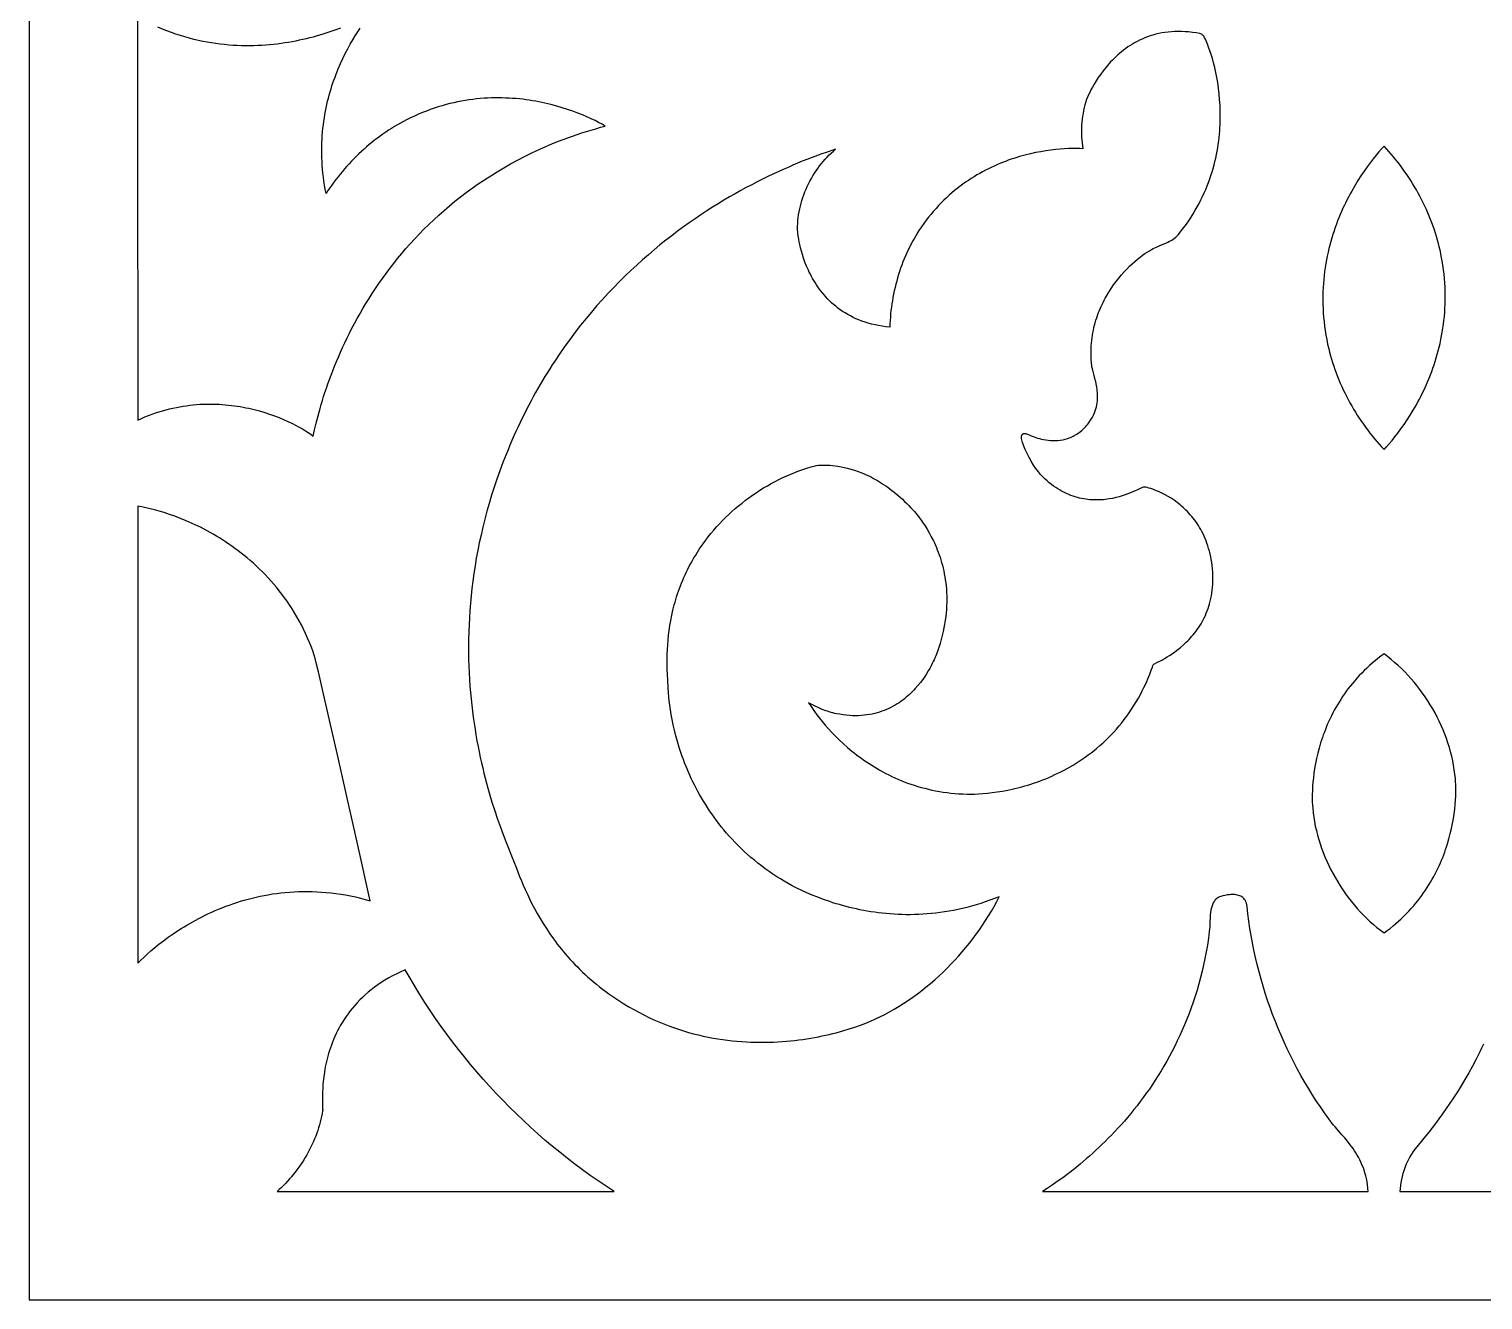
# Model space of a CAD drawing. Extents: x -250 to 250, y -250 to 250.
# Drawn here: x -250 to 18.2, y -250 to -15.6 of the extents above; entities that cross this region are included whole.
import ezdxf

# ---------------------------------------------------------------- set-up
doc = ezdxf.new("R2010")
doc.units = 0
doc.layers.add('LAYER_1', color=18, linetype='CONTINUOUS')
doc.layers.add('LAYER_2', color=18, linetype='CONTINUOUS')

msp = doc.modelspace()

# ---------------------------------------------------------------- linework, layer by layer
at = {"layer": 'LAYER_1'}
msp.add_lwpolyline([(-250, -250), (250, -250), (250, 250), (-250, 250)], close=True, dxfattribs=at)
at = {"layer": 'LAYER_2'}
for points in [[(-230, -13.37), (-230, -31.95), (-229.98, -50.53), (-229.96, -69.11), (-229.93, -87.69), (-229.28, -87.39), (-228.62, -87.11), (-227.97, -86.85), (-227.31, -86.61), (-226.66, -86.38), (-226.02, -86.17), (-225.37, -85.97), (-224.73, -85.79), (-224.09, -85.63), (-223.45, -85.48), (-222.82, -85.34), (-222.18, -85.22), (-221.56, -85.12), (-220.93, -85.03), (-220.31, -84.95), (-219.7, -84.88), (-219.09, -84.83), (-218.48, -84.78), (-217.87, -84.75), (-217.28, -84.74), (-216.68, -84.73), (-216.09, -84.73), (-215.51, -84.75), (-214.93, -84.77), (-214.36, -84.81), (-213.79, -84.85), (-213.23, -84.91), (-212.67, -84.97), (-212.12, -85.04), (-211.58, -85.12), (-211.04, -85.21), (-210.51, -85.3), (-209.99, -85.4), (-209.47, -85.51), (-208.96, -85.63), (-208.46, -85.75), (-207.48, -86.01), (-206.53, -86.29), (-205.61, -86.59), (-204.72, -86.91), (-203.87, -87.24), (-203.06, -87.57), (-202.28, -87.92), (-201.54, -88.27), (-200.84, -88.62), (-200.19, -88.97), (-199.57, -89.32), (-199.01, -89.66), (-198.48, -89.99), (-198.01, -90.31), (-197.56, -90.63), (-197.31, -89.47), (-197.03, -88.24), (-196.69, -86.93), (-196.31, -85.55), (-196.11, -84.83), (-195.89, -84.1), (-195.65, -83.35), (-195.41, -82.59), (-195.15, -81.82), (-194.87, -81.03), (-194.59, -80.23), (-194.28, -79.41), (-193.97, -78.59), (-193.64, -77.75), (-193.29, -76.9), (-192.93, -76.05), (-192.55, -75.18), (-192.16, -74.31), (-191.75, -73.43), (-191.32, -72.54), (-190.88, -71.64), (-190.42, -70.74), (-189.94, -69.84), (-189.44, -68.93), (-188.93, -68.01), (-188.4, -67.1), (-187.85, -66.18), (-187.28, -65.25), (-186.69, -64.33), (-186.08, -63.4), (-185.45, -62.48), (-184.8, -61.56), (-184.13, -60.63), (-183.44, -59.71), (-182.73, -58.79), (-182, -57.87), (-181.24, -56.96), (-180.47, -56.05), (-179.67, -55.15), (-178.85, -54.25), (-178, -53.36), (-177.14, -52.47), (-176.25, -51.59), (-175.33, -50.72), (-174.4, -49.86), (-173.43, -49.01), (-172.45, -48.17), (-171.44, -47.33), (-170.4, -46.51), (-169.34, -45.7), (-168.25, -44.91), (-167.14, -44.12), (-166, -43.35), (-164.83, -42.6), (-163.64, -41.86), (-162.42, -41.13), (-161.17, -40.42), (-159.89, -39.73), (-158.59, -39.05), (-157.25, -38.39), (-156.44, -38.01), (-155.62, -37.63), (-154.79, -37.27), (-153.96, -36.92), (-153.13, -36.57), (-152.29, -36.24), (-151.45, -35.92), (-150.6, -35.6), (-149.75, -35.3), (-148.89, -35.01), (-148.04, -34.72), (-147.17, -34.45), (-146.31, -34.18), (-145.45, -33.93), (-144.58, -33.68), (-143.71, -33.44), (-144.28, -33.12), (-144.91, -32.79), (-145.58, -32.45), (-146.31, -32.1), (-147.08, -31.75), (-147.91, -31.4), (-148.77, -31.05), (-149.68, -30.71), (-150.63, -30.38), (-151.62, -30.07), (-152.65, -29.76), (-153.71, -29.48), (-154.26, -29.35), (-154.81, -29.22), (-155.38, -29.1), (-155.95, -28.98), (-156.53, -28.87), (-157.11, -28.77), (-157.71, -28.68), (-158.31, -28.59), (-158.92, -28.51), (-159.54, -28.45), (-160.16, -28.39), (-160.79, -28.34), (-161.43, -28.3), (-162.07, -28.27), (-162.72, -28.25), (-163.38, -28.24), (-164.04, -28.24), (-164.71, -28.26), (-165.38, -28.28), (-166.06, -28.32), (-166.74, -28.37), (-167.43, -28.44), (-168.12, -28.52), (-168.81, -28.61), (-169.51, -28.72), (-170.22, -28.84), (-170.93, -28.98), (-171.64, -29.13), (-172.35, -29.3), (-173.07, -29.49), (-173.79, -29.69), (-174.52, -29.91), (-175.24, -30.14), (-175.97, -30.4), (-176.7, -30.67), (-177.44, -30.96), (-178.17, -31.27), (-178.91, -31.6), (-179.65, -31.95), (-180.39, -32.31), (-180.94, -32.61), (-181.5, -32.91), (-182.04, -33.22), (-182.59, -33.54), (-183.13, -33.87), (-183.66, -34.22), (-184.19, -34.57), (-184.71, -34.93), (-185.22, -35.3), (-185.73, -35.68), (-186.24, -36.07), (-186.74, -36.47), (-187.23, -36.87), (-187.72, -37.28), (-188.2, -37.71), (-188.67, -38.14), (-189.14, -38.57), (-189.59, -39.02), (-190.05, -39.47), (-190.49, -39.93), (-190.93, -40.39), (-191.36, -40.86), (-191.78, -41.34), (-192.19, -41.82), (-192.6, -42.31), (-193, -42.81), (-193.39, -43.31), (-193.77, -43.82), (-194.14, -44.33), (-194.51, -44.84), (-194.86, -45.36), (-195.21, -45.89), (-195.35, -45.13), (-195.48, -44.37), (-195.6, -43.63), (-195.7, -42.89), (-195.78, -42.15), (-195.85, -41.42), (-195.91, -40.7), (-195.95, -39.98), (-195.98, -39.27), (-196, -38.57), (-196, -37.88), (-196, -37.19), (-195.98, -36.5), (-195.94, -35.83), (-195.9, -35.16), (-195.85, -34.5), (-195.78, -33.85), (-195.7, -33.2), (-195.62, -32.56), (-195.52, -31.93), (-195.42, -31.3), (-195.31, -30.69), (-195.18, -30.08), (-195.05, -29.48), (-194.91, -28.88), (-194.77, -28.3), (-194.61, -27.72), (-194.45, -27.15), (-194.28, -26.59), (-194.11, -26.03), (-193.93, -25.49), (-193.74, -24.95), (-193.55, -24.42), (-193.36, -23.9), (-192.95, -22.88), (-192.53, -21.9), (-192.09, -20.96), (-191.65, -20.05), (-191.19, -19.18), (-190.73, -18.34), (-190.27, -17.54), (-189.81, -16.78), (-189.35, -16.06), (-188.89, -15.38)], [(-192.57, -15.36), (-193.61, -15.75), (-194.7, -16.14), (-195.83, -16.51), (-196.42, -16.68), (-197.01, -16.86), (-197.61, -17.02), (-198.23, -17.19), (-198.85, -17.34), (-199.49, -17.49), (-200.14, -17.63), (-200.79, -17.77), (-201.45, -17.9), (-202.13, -18.01), (-202.81, -18.12), (-203.5, -18.22), (-204.2, -18.31), (-204.9, -18.4), (-205.62, -18.47), (-206.34, -18.53), (-207.07, -18.57), (-207.81, -18.61), (-208.55, -18.63), (-209.3, -18.65), (-210.06, -18.64), (-210.83, -18.63), (-211.6, -18.6), (-212.37, -18.56), (-213.15, -18.5), (-213.94, -18.43), (-214.73, -18.34), (-215.53, -18.23), (-216.33, -18.11), (-217.14, -17.97), (-217.95, -17.82), (-218.77, -17.64), (-219.59, -17.45), (-220.41, -17.24), (-221.24, -17.01), (-222.07, -16.76), (-222.9, -16.49), (-223.74, -16.2), (-224.57, -15.89), (-225.41, -15.56), (-226.26, -15.21)], [(18.34, -202.83), (18.01, -203.53), (17.67, -204.22), (17, -205.57), (16.31, -206.86), (15.62, -208.12), (14.93, -209.32), (14.23, -210.49), (13.53, -211.61), (12.84, -212.69), (12.15, -213.72), (11.47, -214.71), (10.8, -215.66), (10.14, -216.57), (9.49, -217.43), (8.86, -218.25), (8.25, -219.03), (7.1, -220.48), (6.05, -221.76), (5.7, -222.19), (5.38, -222.64), (5.08, -223.11), (4.79, -223.59), (4.53, -224.08), (4.28, -224.59), (4.05, -225.1), (3.84, -225.63), (3.66, -226.16), (3.49, -226.7), (3.34, -227.25), (3.22, -227.79), (3.11, -228.34), (3.03, -228.9), (2.96, -229.45), (2.92, -230), (63, -230)]]:
    msp.add_lwpolyline(points, dxfattribs=at)
for points in [[(-55.56, -37.62), (-56.15, -37.6), (-56.79, -37.59), (-57.48, -37.59), (-58.2, -37.61), (-58.97, -37.64), (-59.78, -37.7), (-60.62, -37.78), (-61.49, -37.88), (-62.39, -38.01), (-63.32, -38.17), (-64.28, -38.35), (-65.25, -38.56), (-66.25, -38.81), (-66.75, -38.95), (-67.26, -39.09), (-67.77, -39.25), (-68.28, -39.41), (-68.8, -39.58), (-69.32, -39.76), (-69.84, -39.96), (-70.37, -40.16), (-70.89, -40.37), (-71.42, -40.6), (-71.95, -40.83), (-72.47, -41.07), (-73, -41.33), (-73.53, -41.6), (-74.06, -41.88), (-74.59, -42.17), (-75.11, -42.47), (-75.64, -42.79), (-76.16, -43.12), (-76.68, -43.46), (-77.2, -43.81), (-77.72, -44.18), (-78.23, -44.56), (-78.74, -44.95), (-79.24, -45.36), (-79.75, -45.78), (-80.24, -46.22), (-80.74, -46.67), (-81.22, -47.14), (-81.71, -47.62), (-82.18, -48.12), (-82.66, -48.63), (-83.12, -49.16), (-83.58, -49.7), (-84.03, -50.26), (-84.47, -50.83), (-84.91, -51.43), (-85.34, -52.04), (-85.68, -52.54), (-86.01, -53.05), (-86.33, -53.57), (-86.64, -54.1), (-86.94, -54.63), (-87.23, -55.17), (-87.51, -55.71), (-87.78, -56.26), (-88.04, -56.82), (-88.29, -57.38), (-88.53, -57.95), (-88.76, -58.52), (-88.98, -59.1), (-89.19, -59.68), (-89.39, -60.27), (-89.58, -60.86), (-89.76, -61.45), (-89.92, -62.04), (-90.08, -62.64), (-90.23, -63.24), (-90.37, -63.85), (-90.5, -64.45), (-90.61, -65.06), (-90.72, -65.66), (-90.81, -66.27), (-90.9, -66.88), (-90.97, -67.49), (-91.04, -68.1), (-91.09, -68.71), (-91.13, -69.32), (-91.16, -69.92), (-91.18, -70.53), (-91.9, -70.46), (-92.59, -70.36), (-93.26, -70.25), (-93.91, -70.12), (-94.55, -69.97), (-95.16, -69.8), (-95.76, -69.62), (-96.34, -69.42), (-96.9, -69.21), (-97.44, -68.98), (-97.96, -68.74), (-98.47, -68.48), (-98.96, -68.21), (-99.43, -67.93), (-99.89, -67.64), (-100.33, -67.33), (-100.76, -67.02), (-101.17, -66.7), (-101.56, -66.37), (-101.94, -66.03), (-102.31, -65.68), (-102.66, -65.33), (-103, -64.97), (-103.32, -64.6), (-103.63, -64.23), (-103.92, -63.86), (-104.21, -63.48), (-104.48, -63.1), (-104.74, -62.71), (-104.98, -62.33), (-105.22, -61.94), (-105.44, -61.56), (-105.65, -61.17), (-105.85, -60.79), (-106.04, -60.41), (-106.22, -60.03), (-106.55, -59.27), (-106.84, -58.54), (-107.1, -57.83), (-107.32, -57.15), (-107.51, -56.5), (-107.67, -55.88), (-107.8, -55.31), (-107.91, -54.79), (-108, -54.33), (-108.06, -53.92), (-108.15, -53.31), (-108.17, -52.99), (-108.19, -52.46), (-108.19, -51.94), (-108.17, -51.41), (-108.13, -50.87), (-108.08, -50.34), (-108.01, -49.81), (-107.92, -49.27), (-107.81, -48.74), (-107.69, -48.21), (-107.56, -47.68), (-107.4, -47.15), (-107.24, -46.63), (-107.05, -46.11), (-106.86, -45.6), (-106.64, -45.08), (-106.42, -44.58), (-106.18, -44.08), (-105.93, -43.59), (-105.66, -43.1), (-105.38, -42.63), (-105.09, -42.16), (-104.79, -41.7), (-104.47, -41.25), (-104.15, -40.81), (-103.81, -40.38), (-103.47, -39.96), (-103.11, -39.56), (-102.74, -39.16), (-102.36, -38.78), (-101.98, -38.42), (-101.58, -38.06), (-101.18, -37.73), (-102.58, -38.19), (-104.08, -38.72), (-104.86, -39), (-105.67, -39.3), (-106.49, -39.62), (-107.33, -39.95), (-108.19, -40.3), (-109.07, -40.67), (-109.97, -41.06), (-110.88, -41.46), (-111.81, -41.88), (-112.76, -42.32), (-113.72, -42.77), (-114.69, -43.25), (-115.67, -43.75), (-116.67, -44.26), (-117.68, -44.79), (-118.69, -45.35), (-119.72, -45.92), (-120.76, -46.52), (-121.8, -47.13), (-122.85, -47.77), (-123.91, -48.43), (-124.97, -49.11), (-126.04, -49.81), (-127.11, -50.54), (-128.19, -51.29), (-129.26, -52.06), (-130.34, -52.85), (-131.42, -53.67), (-132.51, -54.51), (-133.59, -55.38), (-134.67, -56.27), (-135.74, -57.18), (-136.82, -58.12), (-137.89, -59.08), (-138.96, -60.07), (-140.02, -61.09), (-141.07, -62.13), (-142.12, -63.2), (-143.16, -64.3), (-144.2, -65.42), (-145.22, -66.57), (-146.24, -67.75), (-147.24, -68.96), (-148.24, -70.19), (-149.22, -71.45), (-150.19, -72.74), (-151.14, -74.06), (-152.08, -75.42), (-153.01, -76.8), (-153.47, -77.5), (-153.92, -78.21), (-154.37, -78.92), (-154.81, -79.65), (-155.25, -80.38), (-155.69, -81.12), (-156.12, -81.86), (-156.55, -82.62), (-156.97, -83.38), (-157.38, -84.15), (-157.8, -84.93), (-158.2, -85.72), (-158.61, -86.51), (-159, -87.31), (-159.39, -88.12), (-159.78, -88.94), (-160.16, -89.77), (-160.53, -90.6), (-160.9, -91.44), (-161.27, -92.29), (-161.63, -93.15), (-161.98, -94.02), (-162.57, -95.54), (-163.14, -97.06), (-163.67, -98.57), (-164.18, -100.07), (-164.65, -101.56), (-165.1, -103.05), (-165.52, -104.52), (-165.91, -105.99), (-166.27, -107.45), (-166.61, -108.9), (-166.93, -110.34), (-167.21, -111.77), (-167.48, -113.19), (-167.72, -114.6), (-167.93, -115.99), (-168.12, -117.38), (-168.29, -118.76), (-168.44, -120.12), (-168.57, -121.48), (-168.68, -122.82), (-168.76, -124.15), (-168.83, -125.47), (-168.88, -126.78), (-168.91, -128.07), (-168.92, -129.35), (-168.92, -130.62), (-168.9, -131.87), (-168.86, -133.11), (-168.8, -134.34), (-168.74, -135.55), (-168.65, -136.75), (-168.56, -137.93), (-168.45, -139.1), (-168.33, -140.25), (-168.19, -141.39), (-168.04, -142.51), (-167.89, -143.62), (-167.72, -144.71), (-167.54, -145.78), (-167.36, -146.84), (-167.16, -147.88), (-166.96, -148.9), (-166.75, -149.91), (-166.53, -150.9), (-166.3, -151.87), (-166.07, -152.82), (-165.83, -153.76), (-165.59, -154.68), (-165.35, -155.57), (-165.1, -156.45), (-164.85, -157.31), (-164.59, -158.15), (-164.08, -159.77), (-163.56, -161.31), (-163.04, -162.77), (-162.53, -164.14), (-162.03, -165.43), (-161.55, -166.63), (-161.1, -167.74), (-160.62, -169), (-160.09, -170.38), (-159.49, -171.88), (-159.17, -172.66), (-158.82, -173.47), (-158.45, -174.3), (-158.06, -175.15), (-157.65, -176.02), (-157.21, -176.91), (-156.74, -177.8), (-156.24, -178.71), (-155.71, -179.64), (-155.15, -180.57), (-154.55, -181.5), (-153.92, -182.45), (-153.25, -183.39), (-152.9, -183.87), (-152.54, -184.34), (-152.17, -184.82), (-151.79, -185.29), (-151.4, -185.76), (-151, -186.24), (-150.59, -186.71), (-150.17, -187.18), (-149.74, -187.65), (-149.3, -188.12), (-148.84, -188.58), (-148.37, -189.05), (-147.89, -189.51), (-147.4, -189.97), (-146.9, -190.43), (-146.38, -190.88), (-145.85, -191.33), (-145.31, -191.78), (-144.76, -192.23), (-144.19, -192.67), (-143.61, -193.11), (-143.01, -193.54), (-142.1, -194.17), (-141.19, -194.78), (-140.27, -195.36), (-139.36, -195.91), (-138.44, -196.44), (-137.52, -196.94), (-136.6, -197.42), (-135.67, -197.87), (-134.75, -198.3), (-133.83, -198.7), (-132.91, -199.08), (-131.99, -199.44), (-131.07, -199.77), (-130.15, -200.08), (-129.24, -200.37), (-128.32, -200.64), (-127.41, -200.89), (-126.5, -201.12), (-125.6, -201.33), (-124.7, -201.52), (-123.8, -201.69), (-122.91, -201.84), (-122.02, -201.98), (-121.14, -202.1), (-120.26, -202.2), (-119.39, -202.28), (-118.52, -202.35), (-117.66, -202.41), (-116.81, -202.45), (-115.96, -202.47), (-115.12, -202.48), (-114.29, -202.48), (-113.47, -202.47), (-112.65, -202.44), (-111.85, -202.4), (-111.05, -202.35), (-110.27, -202.29), (-109.49, -202.21), (-108.73, -202.13), (-107.97, -202.04), (-107.23, -201.94), (-106.49, -201.83), (-105.77, -201.71), (-105.06, -201.58), (-104.37, -201.45), (-103.68, -201.31), (-103.01, -201.17), (-102.35, -201.02), (-101.71, -200.86), (-101.08, -200.7), (-99.86, -200.36), (-98.71, -200.01), (-97.62, -199.66), (-96.59, -199.29), (-95.64, -198.93), (-94.75, -198.57), (-93.95, -198.21), (-93.04, -197.78), (-92.13, -197.32), (-91.24, -196.84), (-90.36, -196.34), (-89.48, -195.82), (-88.62, -195.28), (-87.77, -194.72), (-86.93, -194.14), (-86.1, -193.53), (-85.28, -192.91), (-84.47, -192.27), (-83.68, -191.62), (-82.9, -190.94), (-82.13, -190.25), (-81.37, -189.55), (-80.63, -188.82), (-79.91, -188.09), (-79.2, -187.33), (-78.5, -186.57), (-77.82, -185.79), (-77.16, -185), (-76.51, -184.19), (-75.87, -183.38), (-75.26, -182.55), (-74.66, -181.72), (-74.08, -180.87), (-73.52, -180.01), (-72.98, -179.15), (-72.45, -178.28), (-71.95, -177.4), (-71.46, -176.51), (-71, -175.61), (-71.86, -175.96), (-72.72, -176.28), (-73.57, -176.58), (-74.42, -176.86), (-75.27, -177.12), (-76.11, -177.36), (-76.95, -177.59), (-77.79, -177.79), (-78.62, -177.98), (-79.44, -178.14), (-80.26, -178.29), (-81.08, -178.43), (-81.89, -178.55), (-82.69, -178.65), (-83.49, -178.73), (-84.28, -178.8), (-85.07, -178.86), (-85.85, -178.9), (-86.62, -178.92), (-87.39, -178.93), (-88.15, -178.93), (-88.91, -178.92), (-89.65, -178.89), (-90.39, -178.85), (-91.13, -178.8), (-91.85, -178.74), (-92.57, -178.67), (-93.28, -178.58), (-93.98, -178.49), (-94.67, -178.38), (-95.36, -178.27), (-96.03, -178.15), (-96.7, -178.02), (-97.36, -177.88), (-98, -177.73), (-98.64, -177.58), (-99.27, -177.42), (-99.89, -177.25), (-100.5, -177.08), (-101.1, -176.9), (-101.69, -176.72), (-102.27, -176.53), (-103.4, -176.14), (-104.48, -175.73), (-105.51, -175.31), (-106.5, -174.89), (-107.45, -174.46), (-108.34, -174.03), (-109.18, -173.59), (-109.97, -173.17), (-110.7, -172.75), (-111.38, -172.34), (-112.01, -171.95), (-112.75, -171.46), (-113.47, -170.96), (-114.17, -170.46), (-114.86, -169.94), (-115.53, -169.42), (-116.18, -168.89), (-116.81, -168.36), (-117.43, -167.82), (-118.03, -167.27), (-118.62, -166.72), (-119.19, -166.16), (-119.74, -165.59), (-120.28, -165.03), (-120.8, -164.45), (-121.31, -163.88), (-121.8, -163.3), (-122.28, -162.71), (-122.74, -162.13), (-123.19, -161.54), (-123.62, -160.95), (-124.04, -160.35), (-124.45, -159.76), (-124.84, -159.16), (-125.22, -158.57), (-125.59, -157.97), (-125.94, -157.37), (-126.29, -156.78), (-126.61, -156.18), (-126.93, -155.58), (-127.24, -154.99), (-127.53, -154.4), (-127.81, -153.81), (-128.08, -153.22), (-128.34, -152.63), (-128.59, -152.05), (-128.82, -151.47), (-129.05, -150.9), (-129.27, -150.32), (-129.47, -149.76), (-129.67, -149.19), (-130.03, -148.08), (-130.36, -147), (-130.66, -145.94), (-130.91, -144.91), (-131.14, -143.91), (-131.34, -142.94), (-131.51, -142.01), (-131.65, -141.12), (-131.77, -140.28), (-131.87, -139.48), (-131.94, -138.72), (-132, -138.02), (-132.07, -136.98), (-132.15, -135.81), (-132.22, -134.52), (-132.25, -133.82), (-132.26, -133.11), (-132.27, -132.36), (-132.27, -131.59), (-132.25, -130.79), (-132.22, -129.98), (-132.17, -129.14), (-132.1, -128.28), (-132.02, -127.39), (-131.91, -126.5), (-131.77, -125.58), (-131.61, -124.65), (-131.42, -123.7), (-131.21, -122.73), (-130.96, -121.76), (-130.82, -121.27), (-130.68, -120.77), (-130.52, -120.27), (-130.36, -119.77), (-130.19, -119.27), (-130, -118.76), (-129.81, -118.26), (-129.61, -117.75), (-129.4, -117.24), (-129.18, -116.72), (-128.95, -116.21), (-128.7, -115.69), (-128.45, -115.18), (-128.18, -114.66), (-127.91, -114.14), (-127.62, -113.62), (-127.32, -113.1), (-127, -112.58), (-126.68, -112.05), (-126.34, -111.53), (-125.99, -111.01), (-125.63, -110.49), (-125.16, -109.85), (-124.69, -109.22), (-124.19, -108.6), (-123.68, -107.99), (-123.15, -107.39), (-122.61, -106.8), (-122.06, -106.22), (-121.49, -105.65), (-120.91, -105.1), (-120.32, -104.55), (-119.71, -104.02), (-119.09, -103.5), (-118.46, -102.99), (-117.82, -102.49), (-117.17, -102.01), (-116.51, -101.54), (-115.84, -101.08), (-115.16, -100.64), (-114.48, -100.21), (-113.78, -99.8), (-113.08, -99.4), (-112.37, -99.02), (-111.65, -98.65), (-110.92, -98.3), (-110.19, -97.97), (-109.46, -97.65), (-108.72, -97.35), (-107.97, -97.06), (-107.22, -96.8), (-106.47, -96.55), (-105.71, -96.32), (-104.95, -96.11), (-104.75, -96.07), (-104.36, -96.02), (-104.1, -96.01), (-103.8, -95.99), (-103.47, -95.99), (-103.1, -95.99), (-102.69, -96), (-102.25, -96.03), (-101.78, -96.07), (-101.28, -96.13), (-100.75, -96.2), (-100.19, -96.3), (-99.61, -96.42), (-99, -96.56), (-98.37, -96.73), (-97.72, -96.93), (-97.05, -97.16), (-96.36, -97.43), (-95.66, -97.73), (-94.94, -98.06), (-94.57, -98.24), (-94.21, -98.44), (-93.84, -98.64), (-93.46, -98.85), (-93.09, -99.07), (-92.71, -99.31), (-92.33, -99.55), (-91.95, -99.81), (-91.56, -100.08), (-91.18, -100.36), (-90.79, -100.65), (-90.41, -100.96), (-90.02, -101.27), (-89.63, -101.6), (-89.24, -101.95), (-88.85, -102.3), (-88.46, -102.68), (-88.07, -103.06), (-87.68, -103.46), (-87.29, -103.87), (-87.07, -104.11), (-86.66, -104.57), (-86.39, -104.88), (-86.1, -105.24), (-85.78, -105.65), (-85.43, -106.12), (-85.07, -106.63), (-84.69, -107.2), (-84.31, -107.82), (-83.92, -108.48), (-83.53, -109.2), (-83.15, -109.96), (-82.96, -110.36), (-82.77, -110.77), (-82.59, -111.19), (-82.42, -111.63), (-82.25, -112.07), (-82.08, -112.53), (-81.92, -113), (-81.77, -113.48), (-81.63, -113.97), (-81.49, -114.47), (-81.36, -114.98), (-81.24, -115.5), (-81.13, -116.04), (-81.03, -116.58), (-80.95, -117.14), (-80.87, -117.71), (-80.81, -118.29), (-80.75, -118.87), (-80.72, -119.47), (-80.69, -120.08), (-80.68, -120.7), (-80.69, -121.33), (-80.71, -121.97), (-80.75, -122.62), (-80.8, -123.27), (-80.87, -123.94), (-80.96, -124.62), (-81.07, -125.31), (-81.2, -126.01), (-81.35, -126.72), (-81.52, -127.43), (-81.71, -128.16), (-81.92, -128.9), (-82.15, -129.64), (-82.41, -130.4), (-82.69, -131.16), (-82.79, -131.42), (-83.01, -131.92), (-83.16, -132.25), (-83.35, -132.62), (-83.56, -133.04), (-83.81, -133.49), (-84.09, -133.97), (-84.4, -134.47), (-84.74, -135), (-85.12, -135.54), (-85.54, -136.09), (-85.99, -136.65), (-86.48, -137.21), (-86.74, -137.49), (-87.01, -137.76), (-87.28, -138.04), (-87.57, -138.31), (-87.86, -138.57), (-88.17, -138.83), (-88.49, -139.09), (-88.81, -139.34), (-89.15, -139.59), (-89.49, -139.83), (-89.85, -140.06), (-90.21, -140.28), (-90.59, -140.49), (-90.98, -140.7), (-91.37, -140.89), (-91.78, -141.08), (-92.2, -141.25), (-92.63, -141.41), (-93.07, -141.56), (-93.52, -141.7), (-93.98, -141.82), (-94.45, -141.92), (-94.93, -142.02), (-95.43, -142.09), (-95.93, -142.15), (-96.45, -142.2), (-96.98, -142.22), (-97.52, -142.23), (-98.07, -142.22), (-98.63, -142.19), (-99.21, -142.14), (-99.8, -142.07), (-100.4, -141.97), (-101.01, -141.86), (-101.35, -141.79), (-101.68, -141.71), (-102.02, -141.62), (-102.35, -141.52), (-102.69, -141.41), (-103.02, -141.3), (-103.67, -141.06), (-104.31, -140.78), (-104.94, -140.48), (-105.56, -140.16), (-106.16, -139.82), (-105.84, -140.33), (-105.47, -140.87), (-105.07, -141.44), (-104.63, -142.04), (-104.16, -142.65), (-103.64, -143.29), (-103.09, -143.95), (-102.5, -144.62), (-101.88, -145.3), (-101.21, -145.98), (-100.51, -146.67), (-99.77, -147.37), (-98.99, -148.06), (-98.18, -148.74), (-97.75, -149.08), (-97.32, -149.42), (-96.88, -149.75), (-96.43, -150.08), (-95.97, -150.41), (-95.5, -150.74), (-95.02, -151.06), (-94.53, -151.37), (-94.03, -151.68), (-93.52, -151.98), (-93.01, -152.28), (-92.48, -152.57), (-91.94, -152.86), (-91.39, -153.14), (-90.84, -153.41), (-90.27, -153.67), (-89.7, -153.93), (-89.11, -154.17), (-88.52, -154.41), (-87.91, -154.64), (-87.3, -154.85), (-86.67, -155.06), (-86.04, -155.26), (-85.4, -155.45), (-84.75, -155.62), (-84.08, -155.78), (-83.41, -155.94), (-82.73, -156.07), (-82.04, -156.2), (-81.34, -156.31), (-80.62, -156.41), (-79.9, -156.5), (-79.17, -156.57), (-78.43, -156.62), (-77.68, -156.66), (-76.92, -156.69), (-76.27, -156.69), (-75.57, -156.68), (-74.81, -156.65), (-74.01, -156.59), (-73.17, -156.52), (-72.28, -156.41), (-71.36, -156.28), (-70.4, -156.13), (-69.41, -155.94), (-68.39, -155.72), (-67.34, -155.46), (-66.81, -155.32), (-66.28, -155.17), (-65.74, -155.01), (-65.19, -154.84), (-64.65, -154.66), (-64.09, -154.47), (-63.54, -154.27), (-62.98, -154.06), (-62.42, -153.84), (-61.86, -153.6), (-61.3, -153.36), (-60.74, -153.1), (-60.17, -152.84), (-59.61, -152.56), (-59.04, -152.27), (-58.48, -151.96), (-57.92, -151.65), (-57.35, -151.32), (-56.79, -150.98), (-56.24, -150.62), (-55.68, -150.25), (-55.13, -149.87), (-54.58, -149.47), (-54.04, -149.06), (-53.5, -148.64), (-52.96, -148.19), (-52.43, -147.74), (-51.9, -147.27), (-51.38, -146.78), (-50.87, -146.28), (-50.36, -145.77), (-49.86, -145.23), (-49.37, -144.68), (-48.88, -144.12), (-48.4, -143.54), (-47.93, -142.94), (-47.47, -142.32), (-47.02, -141.69), (-46.58, -141.04), (-46.15, -140.37), (-45.73, -139.68), (-45.32, -138.98), (-44.94, -138.29), (-44.6, -137.64), (-44.3, -137.03), (-44.02, -136.45), (-43.77, -135.92), (-43.56, -135.42), (-43.2, -134.54), (-42.94, -133.83), (-42.75, -133.3), (-42.63, -132.95), (-42.59, -132.84), (-42.55, -132.79), (-42.48, -132.73), (-42.34, -132.65), (-41.9, -132.42), (-41.27, -132.09), (-40.89, -131.89), (-40.48, -131.65), (-40.04, -131.39), (-39.57, -131.1), (-39.09, -130.78), (-38.58, -130.43), (-38.06, -130.04), (-37.54, -129.62), (-37.01, -129.16), (-36.48, -128.67), (-36.22, -128.41), (-35.95, -128.14), (-35.7, -127.87), (-35.44, -127.58), (-35.19, -127.28), (-34.94, -126.97), (-34.69, -126.65), (-34.46, -126.33), (-34.22, -125.99), (-33.99, -125.64), (-33.77, -125.28), (-33.56, -124.91), (-33.36, -124.53), (-33.16, -124.14), (-32.97, -123.74), (-32.79, -123.33), (-32.62, -122.9), (-32.46, -122.47), (-32.32, -122.02), (-32.18, -121.56), (-32.06, -121.09), (-31.95, -120.61), (-31.85, -120.12), (-31.77, -119.61), (-31.7, -119.09), (-31.64, -118.56), (-31.6, -118.02), (-31.58, -117.46), (-31.57, -116.9), (-31.59, -116.31), (-31.61, -115.72), (-31.66, -115.11), (-31.72, -114.54), (-31.8, -113.98), (-31.88, -113.43), (-31.98, -112.89), (-32.1, -112.37), (-32.22, -111.87), (-32.36, -111.37), (-32.51, -110.89), (-32.67, -110.42), (-32.83, -109.97), (-33.01, -109.53), (-33.2, -109.1), (-33.4, -108.68), (-33.6, -108.27), (-33.81, -107.88), (-34.03, -107.5), (-34.26, -107.13), (-34.49, -106.77), (-34.73, -106.42), (-34.98, -106.09), (-35.23, -105.76), (-35.49, -105.45), (-35.75, -105.15), (-36.01, -104.86), (-36.27, -104.57), (-36.54, -104.3), (-36.82, -104.04), (-37.09, -103.79), (-37.36, -103.55), (-37.64, -103.31), (-38.19, -102.88), (-38.75, -102.48), (-39.29, -102.12), (-39.83, -101.79), (-40.36, -101.49), (-40.87, -101.22), (-41.36, -100.99), (-41.82, -100.78), (-42.26, -100.61), (-42.67, -100.46), (-43.05, -100.33), (-43.38, -100.23), (-43.68, -100.15), (-43.93, -100.09), (-44.13, -100.06), (-44.27, -100.04), (-44.36, -100.04), (-44.45, -100.06), (-44.58, -100.12), (-44.99, -100.32), (-45.58, -100.61), (-45.94, -100.77), (-46.34, -100.95), (-46.77, -101.13), (-47.25, -101.31), (-47.75, -101.49), (-48.29, -101.67), (-48.85, -101.84), (-49.45, -101.99), (-50.07, -102.13), (-50.72, -102.24), (-51.39, -102.33), (-51.73, -102.37), (-52.08, -102.4), (-52.43, -102.42), (-52.79, -102.43), (-53.15, -102.43), (-53.52, -102.42), (-53.89, -102.41), (-54.26, -102.38), (-54.64, -102.34), (-55.02, -102.29), (-55.41, -102.23), (-55.79, -102.16), (-56.18, -102.07), (-56.57, -101.97), (-56.97, -101.86), (-57.36, -101.73), (-57.76, -101.59), (-58.16, -101.43), (-58.56, -101.25), (-58.96, -101.06), (-59.36, -100.86), (-59.76, -100.64), (-60.16, -100.39), (-60.57, -100.14), (-60.97, -99.86), (-61.37, -99.56), (-61.77, -99.25), (-62.17, -98.91), (-62.57, -98.55), (-62.97, -98.18), (-63.16, -97.98), (-63.36, -97.75), (-63.57, -97.5), (-63.78, -97.23), (-64, -96.94), (-64.22, -96.64), (-64.66, -95.98), (-65.09, -95.29), (-65.5, -94.57), (-65.69, -94.21), (-65.87, -93.85), (-66.05, -93.49), (-66.21, -93.14), (-66.35, -92.8), (-66.49, -92.47), (-66.6, -92.15), (-66.7, -91.85), (-66.78, -91.57), (-66.83, -91.3), (-66.87, -91.06), (-66.88, -90.84), (-66.86, -90.65), (-66.84, -90.56), (-66.82, -90.48), (-66.79, -90.41), (-66.75, -90.35), (-66.7, -90.3), (-66.65, -90.25), (-66.59, -90.22), (-66.52, -90.19), (-66.44, -90.18), (-66.35, -90.17), (-66.26, -90.17), (-66.15, -90.18), (-66.04, -90.21), (-65.92, -90.24), (-65.78, -90.31), (-65.49, -90.43), (-65.08, -90.6), (-64.55, -90.8), (-64.25, -90.9), (-63.92, -91), (-63.57, -91.1), (-63.21, -91.19), (-62.82, -91.27), (-62.42, -91.34), (-62, -91.39), (-61.57, -91.43), (-61.13, -91.46), (-60.68, -91.46), (-60.22, -91.44), (-59.75, -91.39), (-59.28, -91.31), (-59.04, -91.26), (-58.81, -91.21), (-58.57, -91.14), (-58.33, -91.07), (-58.09, -90.98), (-57.86, -90.89), (-57.62, -90.79), (-57.38, -90.68), (-57.15, -90.56), (-56.91, -90.42), (-56.68, -90.28), (-56.45, -90.13), (-56.22, -89.96), (-55.99, -89.78), (-55.77, -89.6), (-55.54, -89.39), (-55.32, -89.18), (-55.1, -88.95), (-54.89, -88.71), (-54.68, -88.46), (-54.47, -88.19), (-54.27, -87.91), (-54.01, -87.53), (-53.79, -87.15), (-53.59, -86.76), (-53.42, -86.38), (-53.28, -86), (-53.16, -85.62), (-53.06, -85.24), (-52.98, -84.86), (-52.92, -84.48), (-52.88, -84.11), (-52.86, -83.74), (-52.85, -83.37), (-52.85, -83.01), (-52.87, -82.66), (-52.9, -82.31), (-52.94, -81.96), (-52.99, -81.62), (-53.05, -81.29), (-53.18, -80.65), (-53.33, -80.04), (-53.48, -79.48), (-53.63, -78.95), (-53.75, -78.47), (-53.85, -78.03), (-53.89, -77.84), (-53.91, -77.66), (-53.97, -77.12), (-54.01, -76.58), (-54.04, -76.05), (-54.05, -75.53), (-54.05, -75.02), (-54.04, -74.5), (-54.01, -74), (-53.98, -73.5), (-53.93, -73.01), (-53.87, -72.52), (-53.8, -72.04), (-53.72, -71.57), (-53.62, -71.1), (-53.52, -70.63), (-53.41, -70.18), (-53.29, -69.73), (-53.16, -69.28), (-53.02, -68.85), (-52.87, -68.42), (-52.72, -67.99), (-52.56, -67.57), (-52.39, -67.16), (-52.21, -66.76), (-52.03, -66.36), (-51.84, -65.97), (-51.64, -65.58), (-51.44, -65.2), (-51.23, -64.83), (-50.8, -64.1), (-50.35, -63.41), (-49.89, -62.74), (-49.42, -62.1), (-48.93, -61.48), (-48.44, -60.9), (-47.94, -60.34), (-47.44, -59.82), (-46.95, -59.32), (-46.45, -58.85), (-45.96, -58.41), (-45.48, -58.01), (-45.01, -57.63), (-44.56, -57.28), (-44.12, -56.97), (-43.7, -56.69), (-43.3, -56.44), (-42.93, -56.22), (-42.61, -56.05), (-42.28, -55.89), (-41.61, -55.59), (-40.93, -55.31), (-40.25, -55.02), (-39.92, -54.87), (-39.59, -54.71), (-39.28, -54.54), (-38.97, -54.35), (-38.68, -54.15), (-38.41, -53.93), (-38.15, -53.69), (-38.03, -53.56), (-37.91, -53.43), (-37.41, -52.8), (-36.93, -52.17), (-36.47, -51.54), (-36.03, -50.91), (-35.61, -50.27), (-35.21, -49.63), (-34.82, -48.99), (-34.46, -48.35), (-34.11, -47.71), (-33.78, -47.06), (-33.47, -46.42), (-33.17, -45.77), (-32.89, -45.12), (-32.63, -44.48), (-32.38, -43.83), (-32.14, -43.19), (-31.93, -42.54), (-31.72, -41.9), (-31.54, -41.25), (-31.36, -40.61), (-31.2, -39.97), (-31.05, -39.34), (-30.92, -38.7), (-30.8, -38.07), (-30.69, -37.44), (-30.59, -36.82), (-30.51, -36.19), (-30.44, -35.58), (-30.37, -34.96), (-30.32, -34.35), (-30.28, -33.75), (-30.25, -33.15), (-30.23, -32.56), (-30.22, -31.97), (-30.21, -31.38), (-30.22, -30.81), (-30.24, -30.24), (-30.26, -29.67), (-30.29, -29.12), (-30.33, -28.57), (-30.42, -27.49), (-30.54, -26.45), (-30.69, -25.44), (-30.86, -24.47), (-31.04, -23.54), (-31.24, -22.65), (-31.45, -21.8), (-31.67, -21), (-31.89, -20.25), (-32.12, -19.55), (-32.36, -18.9), (-32.59, -18.31), (-32.82, -17.72), (-32.95, -17.42), (-33.1, -17.14), (-33.18, -17), (-33.27, -16.88), (-33.37, -16.76), (-33.47, -16.66), (-33.58, -16.57), (-33.7, -16.49), (-33.83, -16.44), (-33.97, -16.4), (-34.68, -16.27), (-35.37, -16.17), (-36.05, -16.09), (-36.72, -16.04), (-37.37, -16.01), (-38.01, -16), (-38.63, -16.02), (-39.24, -16.05), (-39.84, -16.11), (-40.43, -16.18), (-41, -16.27), (-41.56, -16.39), (-42.1, -16.51), (-42.63, -16.66), (-43.15, -16.82), (-43.66, -17), (-44.16, -17.19), (-44.64, -17.39), (-45.11, -17.61), (-45.57, -17.84), (-46.01, -18.08), (-46.44, -18.33), (-46.86, -18.59), (-47.27, -18.86), (-47.67, -19.14), (-48.06, -19.43), (-48.43, -19.73), (-48.79, -20.03), (-49.14, -20.33), (-49.48, -20.65), (-49.81, -20.96), (-50.13, -21.28), (-50.44, -21.6), (-50.73, -21.93), (-51.02, -22.25), (-51.29, -22.58), (-51.81, -23.23), (-52.28, -23.87), (-52.72, -24.5), (-53.11, -25.12), (-53.47, -25.71), (-53.79, -26.27), (-54.07, -26.79), (-54.31, -27.28), (-54.51, -27.71), (-54.69, -28.1), (-54.93, -28.68), (-55.03, -28.98), (-55.19, -29.5), (-55.32, -30.03), (-55.44, -30.56), (-55.54, -31.1), (-55.63, -31.64), (-55.7, -32.18), (-55.75, -32.72), (-55.79, -33.27), (-55.81, -33.82), (-55.82, -34.36), (-55.81, -34.91), (-55.79, -35.46), (-55.75, -36), (-55.7, -36.55), (-55.64, -37.09)], [(0, -37.15), (-0.47, -37.67), (-0.97, -38.23), (-1.48, -38.84), (-2.02, -39.5), (-2.56, -40.21), (-3.12, -40.96), (-3.69, -41.77), (-4.26, -42.61), (-4.83, -43.51), (-5.4, -44.45), (-5.96, -45.43), (-6.24, -45.93), (-6.52, -46.45), (-6.79, -46.98), (-7.06, -47.52), (-7.32, -48.06), (-7.58, -48.62), (-7.83, -49.19), (-8.08, -49.77), (-8.32, -50.35), (-8.56, -50.95), (-8.79, -51.56), (-9.01, -52.17), (-9.23, -52.8), (-9.43, -53.44), (-9.63, -54.08), (-9.82, -54.73), (-10, -55.39), (-10.17, -56.06), (-10.33, -56.74), (-10.48, -57.43), (-10.62, -58.13), (-10.75, -58.83), (-10.86, -59.55), (-10.96, -60.27), (-11.05, -61), (-11.13, -61.73), (-11.19, -62.48), (-11.24, -63.23), (-11.28, -63.99), (-11.3, -64.76), (-11.3, -65.54), (-11.29, -66.32), (-11.26, -67.11), (-11.21, -67.91), (-11.15, -68.71), (-11.07, -69.52), (-10.98, -70.34), (-10.86, -71.17), (-10.73, -72), (-10.57, -72.84), (-10.4, -73.68), (-10.2, -74.53), (-10.04, -75.18), (-9.87, -75.82), (-9.69, -76.46), (-9.49, -77.09), (-9.29, -77.73), (-9.07, -78.36), (-8.84, -78.99), (-8.6, -79.62), (-8.35, -80.24), (-8.09, -80.86), (-7.81, -81.47), (-7.53, -82.08), (-7.24, -82.69), (-6.94, -83.29), (-6.63, -83.89), (-6.3, -84.48), (-5.97, -85.07), (-5.63, -85.65), (-5.28, -86.23), (-4.93, -86.8), (-4.56, -87.36), (-4.18, -87.92), (-3.8, -88.47), (-3.41, -89.02), (-3.01, -89.56), (-2.6, -90.09), (-2.19, -90.62), (-1.76, -91.14), (-1.33, -91.65), (-0.9, -92.15), (-0.45, -92.64), (0, -93.13), (0.47, -92.62), (0.97, -92.06), (1.48, -91.45), (2.02, -90.79), (2.56, -90.08), (3.12, -89.32), (3.69, -88.52), (4.26, -87.67), (4.83, -86.78), (5.4, -85.84), (5.96, -84.86), (6.24, -84.35), (6.52, -83.83), (6.79, -83.31), (7.06, -82.77), (7.32, -82.22), (7.58, -81.66), (7.83, -81.1), (8.08, -80.52), (8.32, -79.93), (8.56, -79.33), (8.79, -78.73), (9.01, -78.11), (9.23, -77.48), (9.43, -76.85), (9.63, -76.21), (9.82, -75.55), (10, -74.89), (10.17, -74.22), (10.33, -73.54), (10.48, -72.85), (10.62, -72.16), (10.75, -71.45), (10.86, -70.74), (10.96, -70.02), (11.05, -69.29), (11.13, -68.55), (11.19, -67.8), (11.24, -67.05), (11.28, -66.29), (11.3, -65.52), (11.3, -64.75), (11.29, -63.96), (11.26, -63.17), (11.21, -62.38), (11.15, -61.57), (11.07, -60.76), (10.98, -59.94), (10.86, -59.12), (10.73, -58.29), (10.57, -57.45), (10.4, -56.6), (10.2, -55.75), (10.04, -55.11), (9.87, -54.47), (9.69, -53.83), (9.49, -53.19), (9.29, -52.56), (9.07, -51.92), (8.84, -51.29), (8.6, -50.67), (8.35, -50.05), (8.09, -49.43), (7.81, -48.81), (7.53, -48.2), (7.24, -47.6), (6.94, -46.99), (6.63, -46.4), (6.3, -45.8), (5.97, -45.22), (5.63, -44.64), (5.28, -44.06), (4.93, -43.49), (4.56, -42.92), (4.18, -42.36), (3.8, -41.81), (3.41, -41.27), (3.01, -40.73), (2.6, -40.19), (2.19, -39.67), (1.76, -39.15), (1.33, -38.64), (0.9, -38.14), (0.45, -37.64)], [(-229.93, -103.57), (-229.93, -187.88), (-229.41, -187.35), (-228.84, -186.8), (-228.21, -186.22), (-227.54, -185.63), (-226.81, -185.01), (-226.03, -184.38), (-225.2, -183.75), (-224.33, -183.1), (-223.4, -182.46), (-222.43, -181.81), (-221.93, -181.49), (-221.41, -181.17), (-220.89, -180.86), (-220.35, -180.54), (-219.8, -180.23), (-219.24, -179.92), (-218.67, -179.62), (-218.09, -179.32), (-217.49, -179.03), (-216.89, -178.74), (-216.28, -178.45), (-215.65, -178.18), (-215.02, -177.91), (-214.37, -177.65), (-213.72, -177.39), (-213.05, -177.15), (-212.38, -176.91), (-211.69, -176.68), (-210.99, -176.46), (-210.29, -176.25), (-209.57, -176.05), (-208.85, -175.87), (-208.12, -175.69), (-207.37, -175.53), (-206.62, -175.38), (-205.86, -175.24), (-205.09, -175.11), (-204.31, -175), (-203.52, -174.9), (-202.72, -174.82), (-201.91, -174.75), (-201.1, -174.7), (-200.27, -174.67), (-199.44, -174.65), (-198.6, -174.65), (-197.75, -174.66), (-196.9, -174.69), (-196.03, -174.75), (-195.16, -174.82), (-194.28, -174.91), (-193.39, -175.02), (-192.5, -175.15), (-191.59, -175.3), (-190.68, -175.47), (-189.77, -175.66), (-188.87, -175.88), (-187.97, -176.11), (-187.07, -176.36), (-189.36, -166.08), (-191.36, -157.11), (-193.09, -149.43), (-194.54, -143.04), (-195.71, -137.95), (-196.61, -134.15), (-196.95, -132.74), (-197.22, -131.65), (-197.43, -130.89), (-197.56, -130.45), (-197.89, -129.58), (-198.24, -128.72), (-198.6, -127.89), (-198.97, -127.07), (-199.36, -126.26), (-199.75, -125.48), (-200.17, -124.71), (-200.59, -123.96), (-201.02, -123.23), (-201.47, -122.51), (-201.93, -121.8), (-202.39, -121.12), (-202.87, -120.45), (-203.36, -119.8), (-203.85, -119.16), (-204.35, -118.53), (-204.87, -117.93), (-205.38, -117.33), (-205.91, -116.76), (-206.44, -116.19), (-206.98, -115.65), (-207.52, -115.11), (-208.07, -114.6), (-208.62, -114.09), (-209.18, -113.6), (-209.74, -113.12), (-210.3, -112.66), (-210.87, -112.21), (-211.44, -111.78), (-212.01, -111.35), (-212.58, -110.94), (-213.15, -110.55), (-213.73, -110.16), (-214.3, -109.79), (-214.87, -109.43), (-215.44, -109.09), (-216.02, -108.75), (-216.58, -108.43), (-217.15, -108.12), (-217.71, -107.82), (-218.27, -107.53), (-218.83, -107.25), (-219.38, -106.99), (-219.93, -106.74), (-221.01, -106.26), (-222.06, -105.82), (-223.09, -105.43), (-224.09, -105.08), (-225.05, -104.76), (-225.97, -104.48), (-226.85, -104.24), (-227.68, -104.03), (-228.46, -103.85), (-229.19, -103.7)], [(0, -130.83), (-0.57, -131.25), (-1.12, -131.67), (-1.66, -132.11), (-2.18, -132.55), (-2.68, -132.99), (-3.17, -133.44), (-3.65, -133.9), (-4.11, -134.36), (-4.56, -134.83), (-4.99, -135.3), (-5.41, -135.78), (-5.82, -136.26), (-6.21, -136.74), (-6.59, -137.23), (-6.96, -137.72), (-7.31, -138.21), (-7.65, -138.71), (-7.98, -139.21), (-8.29, -139.71), (-8.6, -140.21), (-8.89, -140.71), (-9.17, -141.21), (-9.44, -141.72), (-9.69, -142.22), (-9.94, -142.73), (-10.18, -143.23), (-10.4, -143.74), (-10.62, -144.24), (-10.82, -144.74), (-11.01, -145.24), (-11.2, -145.74), (-11.37, -146.24), (-11.54, -146.73), (-11.7, -147.23), (-11.98, -148.2), (-12.23, -149.16), (-12.45, -150.11), (-12.64, -151.03), (-12.8, -151.94), (-12.94, -152.82), (-13.04, -153.68), (-13.12, -154.5), (-13.18, -155.3), (-13.22, -156.06), (-13.24, -156.79), (-13.25, -157.48), (-13.23, -158.13), (-13.2, -158.73), (-13.16, -159.29), (-13.08, -160.12), (-12.97, -160.94), (-12.84, -161.77), (-12.68, -162.59), (-12.49, -163.42), (-12.28, -164.24), (-12.05, -165.06), (-11.8, -165.87), (-11.52, -166.68), (-11.22, -167.48), (-10.9, -168.28), (-10.56, -169.07), (-10.19, -169.86), (-9.81, -170.63), (-9.41, -171.4), (-8.98, -172.15), (-8.54, -172.9), (-8.08, -173.63), (-7.61, -174.35), (-7.11, -175.06), (-6.6, -175.76), (-6.07, -176.44), (-5.53, -177.11), (-4.97, -177.76), (-4.4, -178.39), (-3.81, -179), (-3.21, -179.6), (-2.59, -180.18), (-1.96, -180.74), (-1.32, -181.28), (-0.67, -181.8), (0, -182.3), (0.57, -181.88), (1.12, -181.45), (1.66, -181.01), (2.18, -180.58), (2.68, -180.13), (3.17, -179.68), (3.65, -179.22), (4.11, -178.76), (4.56, -178.29), (4.99, -177.82), (5.41, -177.34), (5.82, -176.86), (6.21, -176.38), (6.59, -175.89), (6.96, -175.4), (7.31, -174.91), (7.65, -174.41), (7.98, -173.91), (8.29, -173.41), (8.6, -172.91), (8.89, -172.41), (9.17, -171.91), (9.44, -171.4), (9.69, -170.9), (9.94, -170.39), (10.18, -169.89), (10.4, -169.38), (10.62, -168.88), (10.82, -168.38), (11.01, -167.88), (11.2, -167.38), (11.37, -166.88), (11.54, -166.39), (11.7, -165.89), (11.98, -164.92), (12.23, -163.96), (12.45, -163.01), (12.64, -162.09), (12.8, -161.18), (12.94, -160.3), (13.04, -159.45), (13.12, -158.62), (13.18, -157.82), (13.22, -157.06), (13.24, -156.33), (13.25, -155.64), (13.23, -155), (13.2, -154.39), (13.16, -153.83), (13.08, -153), (12.97, -152.18), (12.84, -151.35), (12.68, -150.53), (12.49, -149.7), (12.28, -148.88), (12.05, -148.06), (11.8, -147.25), (11.52, -146.44), (11.22, -145.64), (10.9, -144.84), (10.56, -144.05), (10.19, -143.26), (9.81, -142.49), (9.41, -141.72), (8.98, -140.97), (8.54, -140.22), (8.08, -139.49), (7.61, -138.77), (7.11, -138.06), (6.6, -137.36), (6.07, -136.68), (5.53, -136.02), (4.97, -135.37), (4.4, -134.73), (3.81, -134.12), (3.21, -133.52), (2.59, -132.94), (1.96, -132.38), (1.32, -131.84), (0.67, -131.32)], [(-63, -230), (-2.92, -230), (-2.97, -229.38), (-3.04, -228.78), (-3.13, -228.2), (-3.24, -227.63), (-3.38, -227.08), (-3.53, -226.55), (-3.69, -226.03), (-3.87, -225.53), (-4.07, -225.05), (-4.27, -224.58), (-4.49, -224.13), (-4.72, -223.69), (-4.96, -223.27), (-5.2, -222.86), (-5.45, -222.47), (-5.71, -222.09), (-5.96, -221.73), (-6.23, -221.37), (-6.75, -220.71), (-7.26, -220.09), (-7.76, -219.53), (-8.66, -218.53), (-9.04, -218.09), (-9.36, -217.69), (-10.18, -216.61), (-10.97, -215.51), (-11.75, -214.39), (-12.5, -213.25), (-13.24, -212.11), (-13.96, -210.94), (-14.66, -209.77), (-15.34, -208.58), (-16, -207.37), (-16.64, -206.16), (-17.26, -204.93), (-17.86, -203.69), (-18.44, -202.44), (-19, -201.18), (-19.54, -199.91), (-20.05, -198.63), (-20.55, -197.35), (-21.02, -196.05), (-21.48, -194.75), (-21.91, -193.44), (-22.31, -192.13), (-22.7, -190.81), (-23.06, -189.48), (-23.4, -188.15), (-23.72, -186.82), (-24.01, -185.48), (-24.28, -184.14), (-24.52, -182.8), (-24.74, -181.45), (-24.94, -180.11), (-25.11, -178.76), (-25.26, -177.41), (-25.31, -177.1), (-25.38, -176.81), (-25.47, -176.55), (-25.59, -176.32), (-25.72, -176.12), (-25.87, -175.94), (-26.04, -175.78), (-26.23, -175.65), (-26.42, -175.53), (-26.63, -175.44), (-26.85, -175.37), (-27.07, -175.31), (-27.3, -175.26), (-27.54, -175.23), (-27.77, -175.22), (-28.01, -175.22), (-28.25, -175.22), (-28.49, -175.24), (-28.95, -175.3), (-29.38, -175.37), (-29.76, -175.46), (-30.09, -175.56), (-30.36, -175.64), (-30.62, -175.74), (-30.78, -175.86), (-30.93, -175.98), (-31.07, -176.12), (-31.2, -176.26), (-31.31, -176.41), (-31.42, -176.57), (-31.51, -176.74), (-31.6, -176.92), (-31.67, -177.1), (-31.74, -177.28), (-31.8, -177.48), (-31.86, -177.68), (-31.94, -178.09), (-32.01, -178.51), (-32.05, -178.95), (-32.09, -179.4), (-32.13, -180.29), (-32.17, -181.17), (-32.2, -181.6), (-32.24, -182.01), (-32.41, -183.28), (-32.6, -184.54), (-32.81, -185.77), (-33.05, -186.99), (-33.3, -188.2), (-33.57, -189.38), (-33.86, -190.55), (-34.17, -191.69), (-34.5, -192.83), (-34.84, -193.94), (-35.2, -195.04), (-35.58, -196.11), (-35.97, -197.18), (-36.38, -198.22), (-36.8, -199.25), (-37.23, -200.26), (-37.68, -201.25), (-38.14, -202.23), (-38.61, -203.19), (-39.09, -204.13), (-39.59, -205.06), (-40.09, -205.97), (-40.61, -206.86), (-41.13, -207.74), (-41.66, -208.6), (-42.2, -209.45), (-42.75, -210.27), (-43.3, -211.09), (-43.86, -211.88), (-44.43, -212.66), (-45, -213.42), (-45.57, -214.17), (-46.15, -214.9), (-46.74, -215.62), (-47.32, -216.32), (-47.91, -217), (-48.5, -217.67), (-49.09, -218.32), (-49.68, -218.96), (-50.28, -219.58), (-50.87, -220.18), (-51.46, -220.77), (-52.04, -221.35), (-52.63, -221.91), (-53.21, -222.45), (-53.79, -222.98), (-54.37, -223.5), (-54.94, -224), (-55.51, -224.48), (-56.07, -224.95), (-57.17, -225.85), (-58.24, -226.68), (-59.28, -227.46), (-60.28, -228.18), (-61.24, -228.84), (-62.14, -229.45)], [(-180.58, -189.09), (-181.39, -189.45), (-182.17, -189.82), (-182.92, -190.21), (-183.64, -190.61), (-184.34, -191.02), (-185.01, -191.44), (-185.65, -191.87), (-186.27, -192.32), (-186.87, -192.77), (-187.43, -193.23), (-187.98, -193.71), (-188.5, -194.19), (-189, -194.67), (-189.47, -195.17), (-189.92, -195.67), (-190.35, -196.17), (-190.76, -196.68), (-191.15, -197.2), (-191.52, -197.72), (-191.87, -198.24), (-192.2, -198.76), (-192.52, -199.29), (-192.81, -199.82), (-193.09, -200.34), (-193.35, -200.87), (-193.59, -201.4), (-193.82, -201.93), (-194.03, -202.45), (-194.23, -202.98), (-194.41, -203.5), (-194.58, -204.01), (-194.74, -204.53), (-194.88, -205.03), (-195.02, -205.54), (-195.14, -206.03), (-195.24, -206.52), (-195.34, -207), (-195.43, -207.48), (-195.58, -208.4), (-195.69, -209.29), (-195.77, -210.13), (-195.83, -210.92), (-195.86, -211.66), (-195.88, -212.35), (-195.88, -212.97), (-195.86, -214), (-195.84, -214.72), (-195.83, -214.95), (-195.84, -215.09), (-195.93, -215.62), (-196.03, -216.15), (-196.15, -216.67), (-196.27, -217.2), (-196.42, -217.72), (-196.57, -218.24), (-196.74, -218.75), (-196.92, -219.26), (-197.11, -219.77), (-197.31, -220.28), (-197.53, -220.78), (-197.75, -221.28), (-197.99, -221.78), (-198.24, -222.27), (-198.5, -222.75), (-198.77, -223.23), (-199.04, -223.71), (-199.33, -224.17), (-199.63, -224.64), (-199.94, -225.09), (-200.25, -225.54), (-200.57, -225.99), (-200.91, -226.43), (-201.25, -226.86), (-201.59, -227.28), (-201.95, -227.69), (-202.31, -228.1), (-202.68, -228.5), (-203.06, -228.89), (-203.44, -229.27), (-203.83, -229.64), (-204.22, -230), (-204.22, -230), (-142.07, -230), (-143.55, -229.04), (-145, -228.05), (-146.45, -227.04), (-147.88, -226.01), (-149.3, -224.95), (-150.7, -223.87), (-152.09, -222.77), (-153.46, -221.64), (-154.81, -220.5), (-156.15, -219.33), (-157.47, -218.14), (-158.78, -216.93), (-160.07, -215.7), (-161.33, -214.45), (-162.58, -213.18), (-163.82, -211.89), (-165.03, -210.58), (-166.22, -209.26), (-167.39, -207.92), (-168.54, -206.56), (-169.67, -205.18), (-170.78, -203.79), (-171.86, -202.38), (-172.93, -200.96), (-173.97, -199.53), (-174.99, -198.07), (-175.98, -196.61), (-176.95, -195.13), (-177.9, -193.64), (-178.82, -192.14), (-179.71, -190.62)]]:
    msp.add_lwpolyline(points, close=True, dxfattribs=at)

doc.saveas('drawing.dxf')
